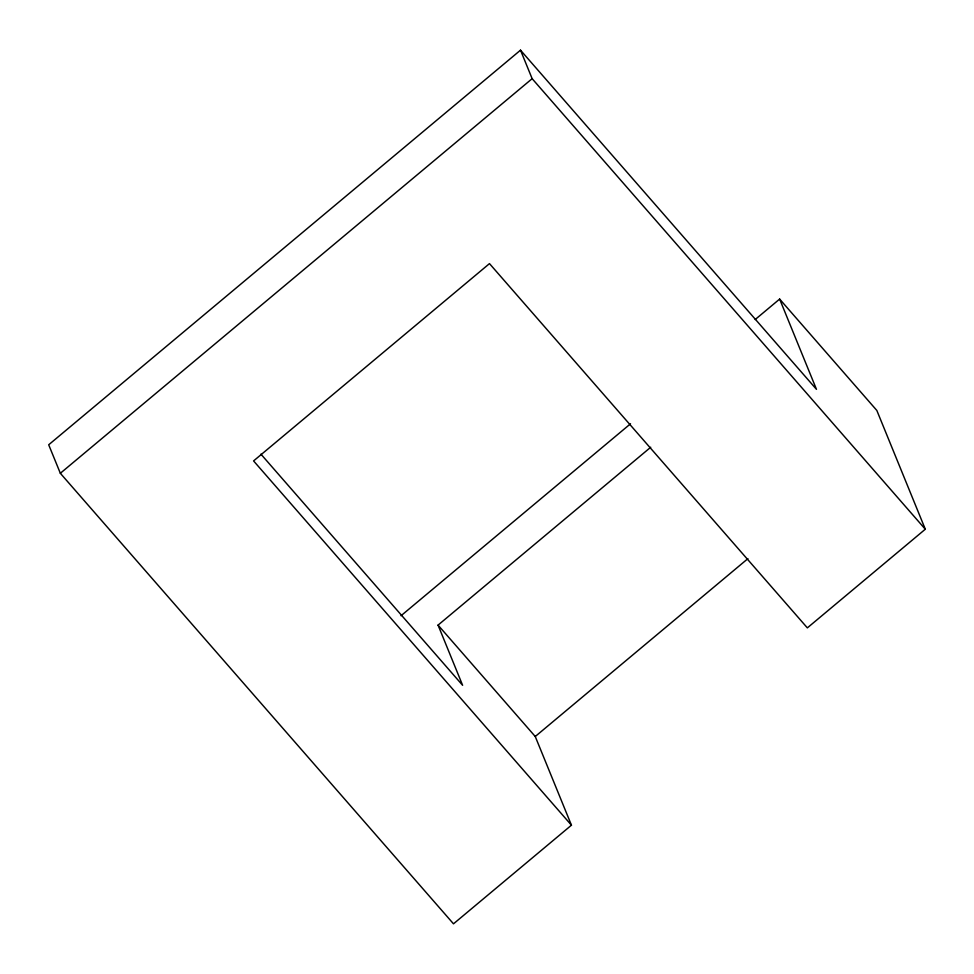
<?xml version="1.0" encoding="UTF-8"?>
<svg xmlns="http://www.w3.org/2000/svg" width="974" height="974" viewBox="0 0 974 974"><rect width="100%" height="100%" fill="white"/><g stroke="black" fill="none" stroke-linecap="round" stroke-linejoin="round"><path stroke-width="1.46" d="M755.179 319.533L779.638 299.079L816.468 389.332L520.506 50.173L48.7 444.777L60.339 473.279L453.494 923.827L571.446 825.185L535.25 736.502L438.057 625.113L650.717 447.249M60.339 473.279L532.145 78.675L520.506 50.173M401.02 615.738L630.519 423.787M535.25 736.502L747.922 558.638M779.638 299.079L876.831 410.456L925.3 529.223L807.349 627.877L489.484 263.613L253.581 460.921L571.446 825.185M532.145 78.675L925.3 529.223M260.922 454.152L462.613 685.294L438.057 625.113"/></g></svg>
